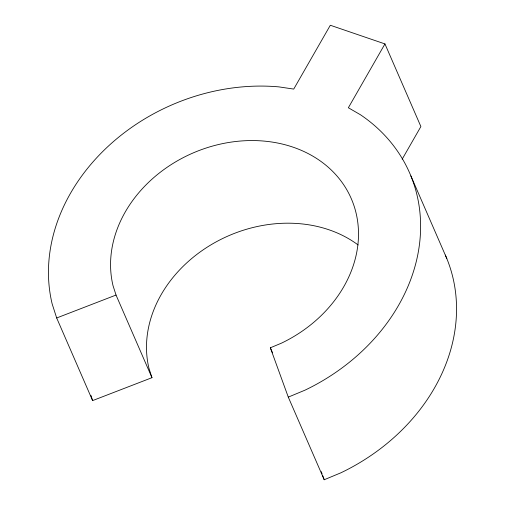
<?xml version="1.0" encoding="UTF-8"?>
<svg xmlns="http://www.w3.org/2000/svg" width="505" height="505" viewBox="0 0 505 505"><rect width="100%" height="100%" fill="white"/><g stroke="black" fill="none" stroke-linecap="round" stroke-linejoin="round"><path stroke-width="0.76" d="M358.102 244.95A127.26 104.882 -23.5 0 0 211.854 244.313A127.26 104.882 -23.5 0 0 148.943 368.265L151.967 377.683L92.604 400.598L56.674 317.973L52.135 303.833A191.016 157.421 -23.5 0 1 278.874 86.879L293.727 89.082L330.32 25.25L384.955 43.922L348.362 107.754L360.456 114.761A191.016 157.421 -23.5 0 1 304.887 390.213L288.286 397.119L324.216 479.75L340.818 472.838A191.016 157.421 -23.5 0 0 445.328 255.057M402.201 159.144L420.886 126.553L384.955 43.922M288.286 397.119L270.345 347.787L281.405 343.179A127.26 104.882 -23.5 0 0 352.023 200.416A127.26 104.882 -23.5 0 0 202.417 149.291A127.26 104.882 -23.5 0 0 113.013 285.634L116.036 295.053L151.967 377.683M56.674 317.973L116.036 295.053M410.881 175.923L446.811 258.554M270.345 347.787L272.53 352.812M321.268 471.651L322.07 473.86M322.607 475.331L324.216 479.75M90.932 395.39L92.604 400.598"/></g></svg>
